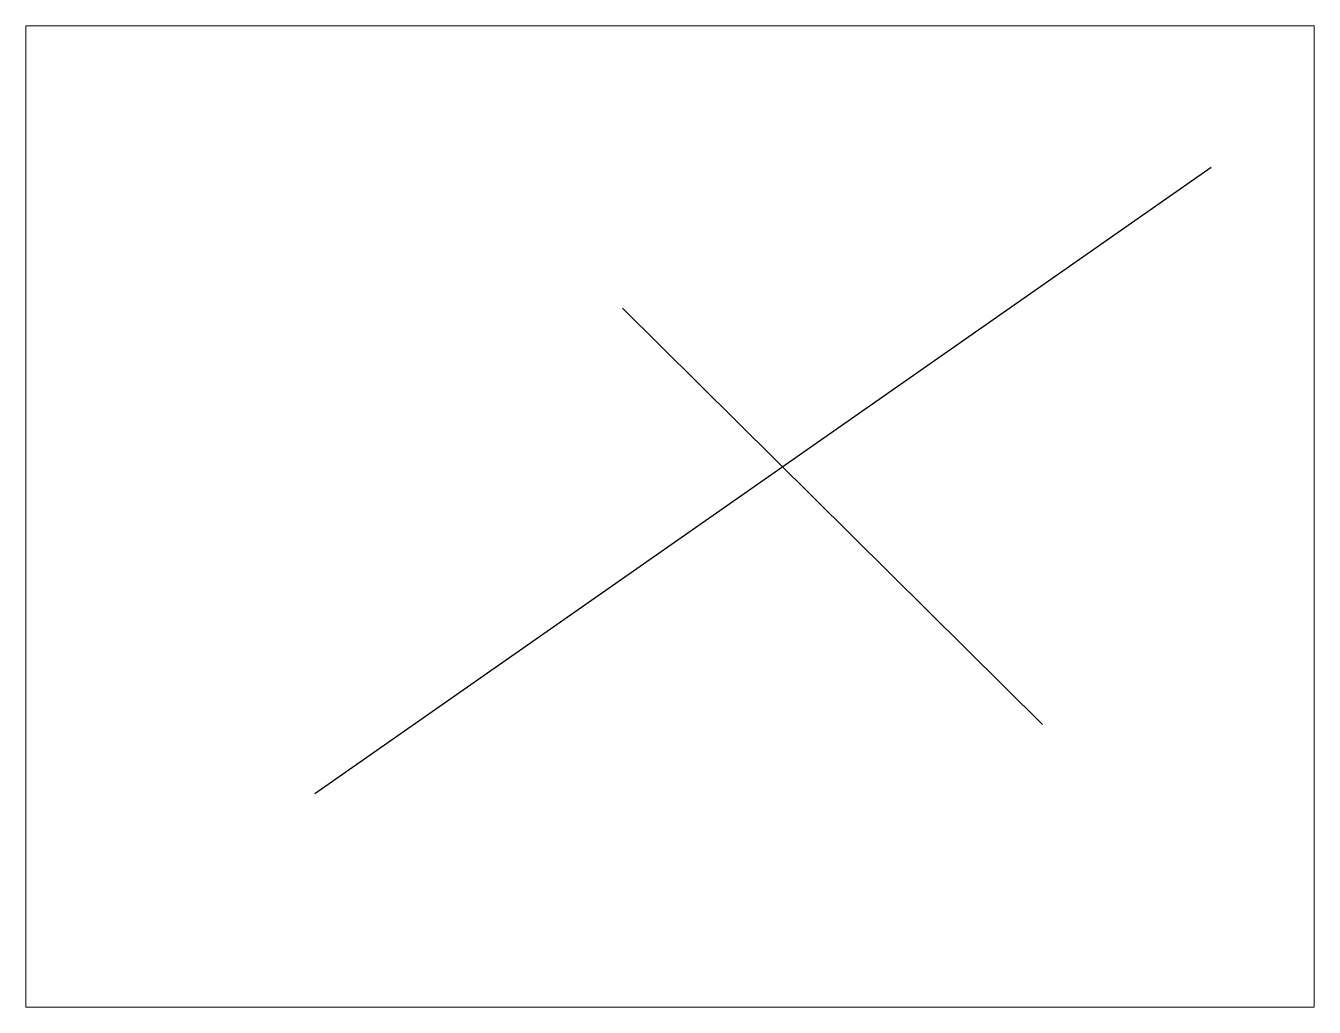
# Paper-space layout 'Layout2' of a CAD drawing. Header units: inches. Extents: x 1.05 to 9.45, y 0.8 to 7.2.
# The model-space entities are those that its viewports show. They can reach past a viewport. Long polylines and large blocks are cut down to what shows.
import ezdxf

# ---------------------------------------------------------------- set-up
doc = ezdxf.new("R2010")
doc.units = ezdxf.units.IN
doc.header["$MEASUREMENT"] = 0

msp = doc.modelspace()

# ---------------------------------------------------------------- linework, layer by layer
for p, q in [((9.684, 7.861), (26.566, 19.661)), ((15.479, 17.007), (23.387, 9.159))]:
    msp.add_line(p, q)

psp = doc.layouts.new('Layout2')

# ---------------------------------------------------------------- viewports
at = {"layer": '0', "view_target_point": (16.3931, 13.0227)}
psp.add_viewport(center=(5.25, 4), size=(8.4, 6.4), view_center_point=(-0.0209, 0.0575), view_height=18.488749, dxfattribs=at)

doc.saveas('drawing.dxf')
